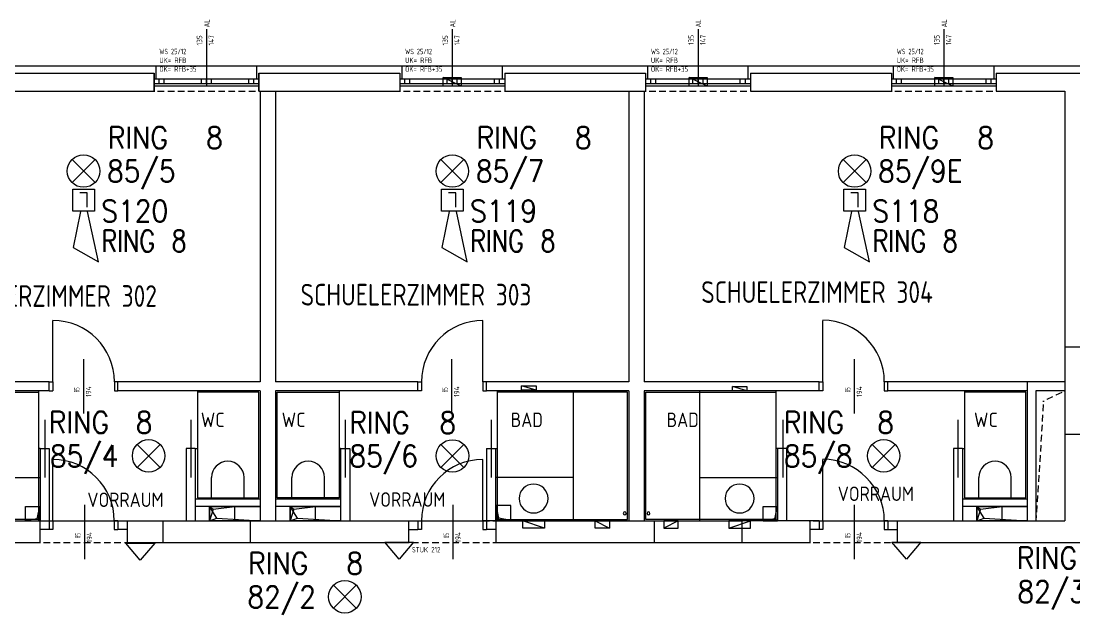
# Model space of a CAD drawing. Extents: x -76 to 4515, y -77 to 1572.
# Drawn here: x 2311 to 3768, y 755 to 1572 of the extents above; entities that cross this region are included whole.
import ezdxf
from ezdxf.enums import TextEntityAlignment as Align

# ---------------------------------------------------------------- set-up
doc = ezdxf.new("R2010")
doc.units = 0
doc.header["$LTSCALE"] = 120
doc.linetypes.add('X1$0$ACHSE', pattern=[0.115, 0, -0.04, 0.075, 0])
doc.layers.get('0').update_dxf_attribs({"linetype": 'CONTINUOUS'})
doc.layers.add('SECO-BRAND', color=240, linetype='CONTINUOUS')
doc.layers.add('SECO-BRAND_LOOP', color=81, linetype='CONTINUOUS')
doc.styles.add('ROMANS', font='romans.shx', dxfattribs={"width": 0.9})
doc.styles.add('SMALL', font='ISO.SHX', dxfattribs={"height": 12.5})

# ---------------------------------------------------------------- blocks, each defined once
blk = doc.blocks.new('SecoS-indikator o mg')
blk.add_lwpolyline([(0.2, 0), (-0.2, 0), (0, 0.234)], close=True)
at = {"color": 81, "style": 'ROMANS', "width": 0.9, "flags": 1}
blk.add_attdef('MELDERNUMMER', (0.219, 0.425), '', height=0.3, dxfattribs=at)
at = {"style": 'ROMANS', "width": 0.9, "flags": 1}
for tag, p in [('PRODUKT_1', (-0.267, -0.029)), ('PRODUKT_2', (-0.267, -0.479)), ('TECHNIK', (-0.267, -0.931)), ('SECOPOS', (-0.267, -1.393))]:
    blk.add_attdef(tag, text='', height=0.3, dxfattribs=at).set_placement(p, align=Align.RIGHT)
at = {"color": 81, "style": 'ROMANS', "width": 0.9}
for tag, p in [('LINE_1', (0.219, -0.023)), ('LINE_2', (0.219, -0.475)), ('ZUSATZTEXT', (0.219, -0.92))]:
    blk.add_attdef(tag, p, '', height=0.3, dxfattribs=at)
at = {"layer": 'SECO-BRAND_LOOP', "color": 7, "style": 'ROMANS', "width": 0.8}
for tag, p, flags in [('RING', (0.219, 0.874), 9), ('RINGNUMMER', (1.183, 0.874), 1)]:
    blk.add_attdef(tag, p, '', height=0.3, dxfattribs=dict(at, flags=flags))
blk = doc.blocks.new('SecoS-opt')
for p, q in [((0.159, 0.159), (-0.159, -0.159)), ((-0.159, 0.159), (0.159, -0.159))]:
    blk.add_line(p, q)
blk.add_circle((0, 0), 0.225)
at = {"style": 'ROMANS', "width": 0.9, "flags": 1}
for tag, p in [('PRODUKT_1', (-0.344, -0.147)), ('PRODUKT_2', (-0.344, -0.597)), ('TECHNIK', (-0.344, -1.049)), ('SECOPOS', (-0.344, -1.511))]:
    blk.add_attdef(tag, text='', height=0.3, dxfattribs=at).set_placement(p, align=Align.RIGHT)
at = {"color": 81, "style": 'ROMANS', "width": 0.9}
for tag, p in [('MELDERNUMMER', (0.33, -0.131)), ('LINE_1', (0.33, -0.989)), ('LINE_2', (0.33, -1.441)), ('ZUSATZTEXT', (0.33, -1.886))]:
    blk.add_attdef(tag, p, '', height=0.3, dxfattribs=at)
at = {"layer": 'SECO-BRAND_LOOP', "color": 7, "style": 'ROMANS', "width": 0.8, "flags": 8}
blk.add_attdef('RING', (0.33, -0.579), '', height=0.3, dxfattribs=at)
at = {"layer": 'SECO-BRAND_LOOP', "color": 7, "style": 'ROMANS', "width": 0.8}
blk.add_attdef('RINGNUMMER', (1.294, -0.579), '', height=0.3, dxfattribs=at)
blk = doc.blocks.new('SecoS-sirene loop')
blk.add_lwpolyline([(0.044, 0.307), (0.144, 0.807), (-0.206, 1.007), (-0.056, 0.307)])
blk.add_lwpolyline([(0.15, 0), (-0.15, 0), (-0.15, 0.306), (0.15, 0.306)], close=True)
at = {"color": 82, "style": 'ROMANS'}
blk.add_text('L', height=0.2, dxfattribs=at).set_placement((-0.085, 0.051))
at = {"style": 'ROMANS', "width": 0.9, "flags": 1}
for tag, p in [('PRODUKT_1', (-0.344, 0.022)), ('PRODUKT_2', (-0.344, -0.428)), ('TECHNIK', (-0.344, -0.88)), ('SECOPOS', (-0.344, -1.342))]:
    blk.add_attdef(tag, text='', height=0.3, dxfattribs=at).set_placement(p, align=Align.RIGHT)
at = {"color": 81, "style": 'ROMANS', "width": 0.9}
for tag, p in [('MELDERNUMMER', (0.33, 0.038)), ('LINE_1', (0.33, -0.41)), ('LINE_2', (0.33, -0.861)), ('ZUSATZTEXT', (0.33, -1.307))]:
    blk.add_attdef(tag, p, '', height=0.3, dxfattribs=at)
at = {"layer": 'SECO-BRAND_LOOP', "color": 7, "style": 'ROMANS', "width": 0.8, "flags": 8}
blk.add_attdef('RING', (0.33, 0.487), '', height=0.3, dxfattribs=at)
at = {"layer": 'SECO-BRAND_LOOP', "color": 7, "style": 'ROMANS', "width": 0.8}
blk.add_attdef('RINGNUMMER', (1.294, 0.487), '', height=0.3, dxfattribs=at)

msp = doc.modelspace()

# ---------------------------------------------------------------- linework, layer by layer
at = {"color": 252, "linetype": 'Continuous'}
for p, q in [((2567.5, 1560.8), (2567.5, 1482)), ((2907.5, 1560.8), (2907.5, 1482)), ((3247.5, 1560.8), (3247.5, 1482)), ((3587.5, 1560.8), (3587.5, 1482)), ((947.5, 1510), (4465, 1510)), ((2498, 1492), (2498, 1510)), ((2637, 1492), (2637, 1510)), ((2838, 1492), (2838, 1510)), ((2977, 1492), (2977, 1510)), ((3178, 1492), (3178, 1510)), ((3317, 1492), (3317, 1510)), ((3518, 1492), (3518, 1510)), ((3657, 1492), (3657, 1510)), ((2300, 1500), (2495, 1500)), ((2495, 1475), (2495, 1500)), ((2495, 1500), (2495, 1475)), ((2495, 1492), (2640, 1492)), ((2502, 1485), (2502, 1492)), ((2509, 1485), (2509, 1492)), ((2560.5, 1485), (2560.5, 1492)), ((2567.5, 1485), (2567.5, 1492)), ((2574.5, 1485), (2574.5, 1492)), ((2626, 1485), (2626, 1492)), ((2633, 1485), (2633, 1492)), ((2640, 1500), (2835, 1500)), ((2640, 1500), (2640, 1475)), ((2640, 1475), (2640, 1500)), ((2835, 1500), (2835, 1475)), ((2835, 1492), (2980, 1492)), ((2842, 1485), (2842, 1492)), ((2849, 1485), (2849, 1492)), ((2895, 1494), (2920, 1494)), ((2920, 1482), (2895, 1494)), ((2895, 1482), (2895, 1494)), ((2895, 1494), (2920, 1494)), ((2900.5, 1485), (2900.5, 1492)), ((2907.5, 1485), (2907.5, 1492)), ((2914.5, 1485), (2914.5, 1492)), ((2920, 1494), (2920, 1482)), ((2920, 1494), (2920, 1482)), ((2966, 1485), (2966, 1492)), ((2973, 1485), (2973, 1492)), ((2980, 1500), (3175, 1500)), ((2980, 1500), (2980, 1475)), ((3175, 1500), (3175, 1475)), ((3175, 1492), (3320, 1492)), ((3182, 1485), (3182, 1492)), ((3189, 1485), (3189, 1492)), ((3235, 1494), (3260, 1494)), ((3260, 1482), (3235, 1494)), ((3235, 1482), (3235, 1494)), ((3235, 1494), (3260, 1494)), ((3240.5, 1485), (3240.5, 1492)), ((3247.5, 1485), (3247.5, 1492)), ((3254.5, 1485), (3254.5, 1492)), ((3260, 1494), (3260, 1482)), ((3260, 1494), (3260, 1482)), ((3306, 1485), (3306, 1492)), ((3313, 1485), (3313, 1492)), ((3320, 1500), (3515, 1500)), ((3320, 1500), (3320, 1475)), ((3515, 1500), (3515, 1475)), ((3515, 1492), (3660, 1492)), ((3522, 1485), (3522, 1492)), ((3529, 1485), (3529, 1492)), ((3575, 1494), (3600, 1494)), ((3600, 1482), (3575, 1494)), ((3575, 1482), (3575, 1494)), ((3575, 1494), (3600, 1494)), ((3580.5, 1485), (3580.5, 1492)), ((3587.5, 1485), (3587.5, 1492)), ((3594.5, 1485), (3594.5, 1492)), ((3600, 1494), (3600, 1482)), ((3600, 1494), (3600, 1482)), ((3646, 1485), (3646, 1492)), ((3653, 1485), (3653, 1492)), ((3660, 1500), (3855, 1500)), ((3660, 1500), (3660, 1475)), ((2300, 1475), (2495, 1475)), ((2640, 1485), (2495, 1485)), ((2640, 1482), (2495, 1482)), ((2640, 1475), (2835, 1475)), ((2641.7, 1475), (2641.7, 1072.5)), ((2663.2, 1475), (2663.2, 1072.5)), ((2980, 1485), (2835, 1485)), ((2980, 1482), (2835, 1482)), ((2920, 1482), (2895, 1482)), ((2980, 1475), (3175, 1475)), ((3151.8, 1475), (3151.8, 1072.5)), ((3173.2, 1475), (3173.2, 1072.5)), ((3320, 1485), (3175, 1485)), ((3320, 1482), (3175, 1482)), ((3260, 1482), (3235, 1482)), ((3320, 1475), (3515, 1475)), ((3660, 1485), (3515, 1485)), ((3660, 1482), (3515, 1482)), ((3600, 1482), (3575, 1482)), ((3660, 1475), (3755, 1475)), ((3755, 1475), (3755, 1121)), ((2355.1, 1072.5), (2355.1, 1157.5)), ((2950, 1072.5), (2950, 1157.5)), ((3420, 1072.5), (3420, 1157.5)), ((3755, 1121), (3780, 1121)), ((3755, 1121), (3755, 1000)), ((2397.7, 1028.5), (2397.7, 1104)), ((2907.1, 1028.5), (2907.1, 1104)), ((3464.1, 1028.5), (3464.1, 1104)), ((2350, 1072.5), (2153.2, 1072.5)), ((2350, 1060), (2350, 1072.5)), ((2350.1, 1072.5), (2355.1, 1072.5)), ((2355.1, 1072.5), (2355.1, 1060)), ((2440.1, 1072.5), (2440.1, 1060)), ((2445.1, 1072.5), (2440.1, 1072.5)), ((2641.7, 1072.5), (2445.1, 1072.5)), ((2445.1, 1060), (2445.1, 1072.5)), ((2859.9, 1072.5), (2663.2, 1072.5)), ((2859.9, 1060), (2859.9, 1072.5)), ((2860, 1072.5), (2865, 1072.5)), ((2865, 1072.5), (2865, 1060)), ((2950, 1072.5), (2950, 1060)), ((2955, 1072.5), (2950, 1072.5)), ((3151.8, 1072.5), (2955, 1072.5)), ((2955, 1060), (2955, 1072.5)), ((3003.5, 1067.1), (3023.5, 1067.1)), ((3023.5, 1061.1), (3003.5, 1067.1)), ((3003.5, 1067.1), (3023.5, 1067.1)), ((3003.5, 1061.1), (3003.5, 1067.1)), ((3023.5, 1067.1), (3023.5, 1061.1)), ((3023.5, 1067.1), (3023.5, 1061.1)), ((3415, 1072.5), (3173.2, 1072.5)), ((3315.1, 1060), (3295.1, 1066)), ((3295.1, 1060), (3295.1, 1066)), ((3295.1, 1066), (3315.1, 1066)), ((3295.1, 1066), (3315.1, 1066)), ((3315.1, 1066), (3315.1, 1060)), ((3315.1, 1066), (3315.1, 1060)), ((3415, 1060), (3415, 1072.5)), ((3415, 1072.5), (3420, 1072.5)), ((3420, 1072.5), (3420, 1060)), ((3505, 1072.5), (3505, 1060)), ((3510, 1072.5), (3505, 1072.5)), ((3755, 1072.5), (3510, 1072.5)), ((3510, 1060), (3510, 1072.5)), ((3703, 1072.5), (3703, 880)), ((3755, 1072.5), (3703, 1072.5)), ((2350, 1060), (2153.2, 1060)), ((2155.2, 1058), (2335, 1058)), ((2335, 1060), (2335, 882)), ((2350, 1060), (2355.1, 1060)), ((2440.1, 1060), (2445.1, 1060)), ((2641.7, 1060), (2445.1, 1060)), ((2554.9, 1060), (2554.9, 912)), ((2639.8, 1058), (2554.9, 1058)), ((2639.8, 912), (2639.8, 1058)), ((2641.7, 1060), (2641.7, 880)), ((2859.9, 1060), (2663.2, 1060)), ((2663.2, 1060), (2663.2, 880)), ((2665.2, 912), (2665.2, 1058)), ((2665.2, 1058), (2751.1, 1058)), ((2751.1, 1060), (2751.1, 912)), ((2865, 1060), (2859.6, 1060)), ((2950, 1060), (2955, 1060)), ((3151.8, 1060), (2955, 1060)), ((2969.5, 1060), (2969.5, 882)), ((3149.8, 1058), (2969.5, 1058)), ((3023.5, 1061.1), (3003.5, 1061.1)), ((3075, 880), (3075, 1060)), ((3149.8, 882), (3149.8, 1058)), ((3151.8, 1060), (3151.8, 880)), ((3415, 1060), (3173.2, 1060)), ((3173.2, 1060), (3173.2, 880)), ((3175.2, 1058), (3355, 1058)), ((3175.2, 882), (3175.2, 1058)), ((3250, 880), (3250, 1060)), ((3315.1, 1060), (3295.1, 1060)), ((3355, 1060), (3355, 882)), ((3420, 1060), (3415, 1060)), ((3505, 1060), (3510, 1060)), ((3703, 1060), (3510, 1060)), ((3616.2, 1060), (3616.2, 912)), ((3701, 1058), (3616.2, 1058)), ((3701, 912), (3701, 1058)), ((3715, 1060), (3715, 880)), ((3755, 1060), (3715, 1060)), ((2343.8, 1020), (2343.8, 940)), ((2545.7, 1020), (2545.7, 940)), ((2759.3, 1020), (2759.3, 940)), ((2961.2, 1020), (2961.2, 940)), ((3364.9, 1020), (3364.9, 940)), ((3606.9, 1020), (3606.9, 940)), ((3755, 1000), (3755, 880)), ((3755, 1000), (3780, 1000)), ((2337.5, 980), (2335, 980)), ((2337.5, 980), (2337.5, 880)), ((2337.5, 980), (2350, 980)), ((2350, 980), (2350, 880)), ((2539.4, 980), (2539.4, 880)), ((2551.9, 980), (2539.4, 980)), ((2551.9, 980), (2551.9, 880)), ((2551.9, 980), (2554.9, 980)), ((2753.1, 980), (2751.1, 980)), ((2753.1, 980), (2753.1, 880)), ((2753.1, 980), (2765.6, 980)), ((2765.6, 980), (2765.6, 880)), ((2955, 980), (2955, 880)), ((2955, 980), (2967.5, 980)), ((2967.5, 980), (2967.5, 880)), ((2967.5, 980), (2969.5, 980)), ((3357.5, 980), (3355, 980)), ((3357.5, 980), (3357.5, 880)), ((3370, 980), (3357.5, 980)), ((3370, 980), (3370, 880)), ((3600.7, 980), (3600.7, 880)), ((3613.2, 980), (3600.7, 980)), ((3613.2, 980), (3613.2, 880)), ((3613.2, 980), (3616.2, 980)), ((2355, 880), (2355, 965)), ((2949.9, 880), (2949.9, 965)), ((3420, 880), (3420, 965)), ((2230, 940), (2337.5, 940)), ((2574.5, 910), (2574.5, 940)), ((2619.5, 910), (2619.5, 940)), ((2685.8, 910), (2685.8, 940)), ((2730.8, 910), (2730.8, 940)), ((3075, 940), (2967.5, 940)), ((3250, 940), (3357.5, 940)), ((3635.8, 910), (3635.8, 940)), ((3680.8, 910), (3680.8, 940)), ((2641.7, 910), (2552.9, 910)), ((2554.9, 912), (2639.8, 912)), ((2753.1, 910), (2664.2, 910)), ((2751.1, 912), (2665.2, 912)), ((3703, 910), (3614.2, 910)), ((3616.2, 912), (3701, 912)), ((2317, 900), (2337, 900)), ((2317, 880), (2317, 900)), ((2333.4, 882.9), (2337, 900)), ((2337, 900), (2337, 880)), ((2337, 900), (2337, 880)), ((2399.1, 826.8), (2399.1, 902.3)), ((2399.1, 826.8), (2399.1, 902.3)), ((2641.7, 900), (2552.3, 900)), ((2582, 883.6), (2571.7, 900)), ((2571.7, 900), (2571.7, 880)), ((2571.7, 900), (2641.7, 900)), ((2571.7, 880), (2571.7, 900)), ((2606.7, 900), (2571.7, 900)), ((2606.7, 900), (2571.7, 900)), ((2571.7, 900), (2576.9, 896.4)), ((2571.7, 900), (2576.9, 896.4)), ((2576.9, 896.4), (2571.7, 880)), ((2576.9, 896.4), (2606.7, 900)), ((2606.7, 880), (2606.7, 900)), ((2641.7, 900), (2641.7, 880)), ((2753.1, 900), (2663.6, 900)), ((2683.1, 880), (2683.1, 900)), ((2693.3, 883.6), (2683.1, 900)), ((2683.1, 900), (2683.1, 880)), ((2683.1, 900), (2753.1, 900)), ((2718.1, 900), (2683.1, 900)), ((2718.1, 900), (2683.1, 900)), ((2683.1, 900), (2688.2, 896.4)), ((2683.1, 900), (2688.2, 896.4)), ((2688.2, 896.4), (2683.1, 880)), ((2688.2, 896.4), (2718.1, 900)), ((2718.1, 880), (2718.1, 900)), ((2753.1, 900), (2753.1, 880)), ((2908.9, 826.8), (2908.9, 902.3)), ((2968.3, 901.1), (2968.3, 881.1)), ((2968.3, 901.1), (2968.3, 881.1)), ((2971.9, 884), (2968.3, 901.1)), ((2988.3, 901.1), (2968.3, 901.1)), ((2988.3, 881.1), (2988.3, 901.1)), ((3337.5, 880), (3337.5, 900)), ((3337.5, 900), (3357.5, 900)), ((3353.9, 882.9), (3357.5, 900)), ((3357.5, 900), (3357.5, 880)), ((3357.5, 900), (3357.5, 880)), ((3464.1, 826.8), (3464.1, 902.3)), ((3703, 900), (3613.5, 900)), ((3633, 900), (3703, 900)), ((3633, 880), (3633, 900)), ((3643.2, 883.6), (3633, 900)), ((3633, 900), (3633, 880)), ((3668, 900), (3633, 900)), ((3668, 900), (3633, 900)), ((3633, 900), (3638.1, 896.4)), ((3633, 900), (3638.1, 896.4)), ((3638.1, 896.4), (3633, 880)), ((3638.1, 896.4), (3668, 900)), ((3668, 880), (3668, 900)), ((3703, 900), (3703, 880)), ((2335, 882), (2155.2, 882)), ((2287.9, 880), (2337, 880)), ((2333.4, 882.9), (2317, 880)), ((2317, 880), (2337, 880)), ((2337, 880), (2333.4, 882.9)), ((2337, 880), (2333.4, 882.9)), ((2337, 880), (2337, 850)), ((2337, 880), (2350, 880)), ((2350, 880), (2355, 880)), ((2350, 880), (2350, 868)), ((2355, 880), (2440, 880)), ((2355, 880), (2355, 868)), ((2440, 880), (2440, 868)), ((2445, 880), (2440, 880)), ((2445, 880), (2458, 880)), ((2445, 880), (2445, 868)), ((2458, 880), (2506.9, 880)), ((2458, 880), (2458, 850)), ((2506.9, 880), (2627.9, 880)), ((2506.9, 880), (2506.9, 850)), ((2571.7, 880), (2582, 883.6)), ((2571.7, 880), (2582, 883.6)), ((2641.7, 880), (2571.7, 880)), ((2641.7, 880), (2571.7, 880)), ((2571.7, 880), (2606.7, 880)), ((2582, 883.6), (2641.7, 880)), ((2627.9, 880), (2846.9, 880)), ((2627.9, 880), (2627.9, 850)), ((2683.1, 880), (2693.3, 883.6)), ((2683.1, 880), (2693.3, 883.6)), ((2753.1, 880), (2683.1, 880)), ((2753.1, 880), (2683.1, 880)), ((2683.1, 880), (2718.1, 880)), ((2693.3, 883.6), (2753.1, 880)), ((2846.9, 880), (2846.9, 850)), ((2846.9, 880), (2859.9, 880)), ((2859.9, 880), (2859.9, 868)), ((2859.9, 880), (2864.9, 880)), ((2864.9, 880), (2949.9, 880)), ((2864.9, 880), (2864.9, 868)), ((2949.9, 880), (2949.9, 868)), ((2954.9, 880), (2949.9, 880)), ((2967.9, 880), (2954.9, 880)), ((2954.9, 880), (2954.9, 868)), ((2967.9, 880), (3186.9, 880)), ((2967.9, 880), (2967.9, 850)), ((2968.3, 881.1), (2971.9, 884)), ((2968.3, 881.1), (2971.9, 884)), ((2988.3, 881.1), (2968.3, 881.1)), ((2969.5, 882), (3149.8, 882)), ((2971.9, 884), (2988.3, 881.1)), ((3005, 880), (3035, 880)), ((3035, 870), (3005, 880)), ((3005, 880), (3035, 880)), ((3005, 870), (3005, 880)), ((3035, 880), (3035, 870)), ((3035, 880), (3035, 870)), ((3105, 880), (3125, 870)), ((3105, 880), (3125, 880)), ((3105, 870), (3105, 880)), ((3105, 870), (3105, 880)), ((3125, 880), (3125, 870)), ((3355, 882), (3175.2, 882)), ((3186.9, 880), (3307.9, 880)), ((3186.9, 880), (3186.9, 850)), ((3220, 880), (3200, 870)), ((3200, 880), (3200, 870)), ((3220, 880), (3200, 880)), ((3220, 870), (3220, 880)), ((3220, 870), (3220, 880)), ((3290, 880), (3290, 870)), ((3290, 880), (3290, 870)), ((3320, 880), (3290, 880)), ((3290, 870), (3320, 880)), ((3320, 880), (3290, 880)), ((3402, 880), (3307.9, 880)), ((3307.9, 880), (3307.9, 850)), ((3320, 870), (3320, 880)), ((3353.9, 882.9), (3337.5, 880)), ((3337.5, 880), (3357.5, 880)), ((3357.5, 880), (3353.9, 882.9)), ((3357.5, 880), (3353.9, 882.9)), ((3415, 880), (3402, 880)), ((3402, 880), (3402, 850)), ((3415, 880), (3420, 880)), ((3415, 880), (3415, 868)), ((3420, 880), (3505, 880)), ((3420, 880), (3420, 868)), ((3510, 880), (3505, 880)), ((3505, 880), (3505, 868)), ((3510, 880), (3523, 880)), ((3510, 880), (3510, 868)), ((3523, 880), (3755, 880)), ((3523, 880), (3523, 850)), ((3633, 880), (3643.2, 883.6)), ((3633, 880), (3643.2, 883.6)), ((3703, 880), (3633, 880)), ((3703, 880), (3633, 880)), ((3633, 880), (3668, 880)), ((3643.2, 883.6), (3703, 880)), ((2350, 868), (2337, 868)), ((2355, 868), (2350, 868)), ((2440, 868), (2445, 868)), ((2458, 868), (2445, 868)), ((2846.9, 868), (2859.9, 868)), ((2864.9, 868), (2859.9, 868)), ((2949.9, 868), (2954.9, 868)), ((2967.9, 868), (2954.9, 868)), ((3035, 870), (3005, 870)), ((3125, 870), (3105, 870)), ((3125, 870), (3105, 870)), ((3200, 870), (3220, 870)), ((3200, 870), (3220, 870)), ((3290, 870), (3320, 870)), ((3415, 868), (3402, 868)), ((3420, 868), (3415, 868)), ((3505, 868), (3510, 868)), ((3510, 868), (3523, 868)), ((2287.9, 850), (2337, 850)), ((2458, 850), (2506.9, 850)), ((2506.9, 850), (2627.9, 850)), ((2627.9, 850), (2846.9, 850)), ((2967.9, 850), (3186.9, 850)), ((3186.9, 850), (3307.9, 850)), ((3307.9, 850), (3402, 850)), ((3523, 850), (3805, 850))]:
    msp.add_line(p, q, dxfattribs=at)
at = {"color": 252, "linetype": 'X1$0$ACHSE'}
for p, q in [((2495, 1475), (2640, 1475)), ((2835, 1475), (2980, 1475)), ((3175, 1475), (3320, 1475)), ((3515, 1475), (3660, 1475)), ((3755, 1060), (3725.4, 1045.8)), ((3725.4, 1045.8), (3715, 880)), ((2337, 880), (2458, 880)), ((2846.9, 880), (2967.9, 880)), ((3402, 880), (3523, 880)), ((2337, 850), (2458, 850)), ((2846.9, 850), (2967.9, 850)), ((3402, 850), (3523, 850))]:
    msp.add_line(p, q, dxfattribs=at)
at = {"color": 252, "linetype": 'Continuous'}
for centre, radius, start, end in [((2355.1, 1072.5), 85, 0, 90), ((2950, 1072.5), 85, 90, 180), ((3420, 1072.5), 85.2, 0, 90), ((2355, 880), 85, 0, 90), ((2597, 940), 22.5, 0, 180), ((2708.3, 940), 22.5, 0, 180), ((2949.9, 880), 85, 90, 180), ((3420, 880), 85.2, 0, 90), ((3658.3, 940), 22.5, 0, 180), ((3020, 910.9), 20, 0, 180), ((3305, 910.9), 20, 0, 180), ((3020, 910.9), 20, 180, 0), ((3305, 910.9), 20, 180, 0), ((3146.1, 890.4), 2, 0, 180), ((3146.1, 890.4), 2, 180, 0), ((3178.9, 890.4), 2, 0, 180), ((3178.9, 890.4), 2, 180, 0)]:
    msp.add_arc(centre, radius, start, end, dxfattribs=at)

# ---------------------------------------------------------------- block references
at = {"layer": 'SECO-BRAND'}
ref = msp.add_blockref('SecoS-opt', (2397.4, 1364.3, 280), dxfattribs=dict(at, xscale=100, yscale=100, zscale=100))
ref.add_attrib('MELDERNUMMER', '85/5', (2429.9, 1349.2, -27720), dxfattribs={"layer": '0', "color": 81, "height": 30, "style": 'ROMANS', "width": 0.9})
ref.add_attrib('RINGNUMMER', '8', (2567, 1395.6, -27720), dxfattribs={"layer": 'SECO-BRAND_LOOP', "color": 7, "height": 30, "style": 'ROMANS', "width": 0.9})
ref.add_attrib('RING', 'RING', (2431, 1395.6, -27720), dxfattribs={"layer": 'SECO-BRAND_LOOP', "color": 7, "height": 30, "style": 'ROMANS', "width": 0.9, "flags": 8})
ref = msp.add_blockref('SecoS-opt', (2907.6, 1364.3, 280), dxfattribs=dict(at, xscale=100, yscale=100, zscale=100))
ref.add_attrib('MELDERNUMMER', '85/7', (2940.1, 1349.2, -27720), dxfattribs={"layer": '0', "color": 81, "height": 30, "style": 'ROMANS', "width": 0.9})
ref.add_attrib('RINGNUMMER', '8', (3077.2, 1395.6, -27720), dxfattribs={"layer": 'SECO-BRAND_LOOP', "color": 7, "height": 30, "style": 'ROMANS', "width": 0.9})
ref.add_attrib('RING', 'RING', (2941.2, 1395.6, -27720), dxfattribs={"layer": 'SECO-BRAND_LOOP', "color": 7, "height": 30, "style": 'ROMANS', "width": 0.9, "flags": 8})
ref = msp.add_blockref('SecoS-opt', (3464.1, 1364.3, 280), dxfattribs=dict(at, xscale=100, yscale=100, zscale=100))
ref.add_attrib('MELDERNUMMER', '85/9E', (3496.6, 1349.2, -27720), dxfattribs={"layer": '0', "color": 81, "height": 30, "style": 'ROMANS', "width": 0.9})
ref.add_attrib('RINGNUMMER', '8', (3633.7, 1395.6, -27720), dxfattribs={"layer": 'SECO-BRAND_LOOP', "color": 7, "height": 30, "style": 'ROMANS', "width": 0.9})
ref.add_attrib('RING', 'RING', (3497.7, 1395.6, -27720), dxfattribs={"layer": 'SECO-BRAND_LOOP', "color": 7, "height": 30, "style": 'ROMANS', "width": 0.9, "flags": 8})
ref = msp.add_blockref('SecoS-sirene loop', (2397.4, 1339.2, 280), dxfattribs=dict(at, xscale=100, yscale=100, zscale=100, rotation=180))
ref.add_attrib('MELDERNUMMER', 'S120', (2422, 1294, 280), dxfattribs={"layer": '0', "color": 81, "height": 30, "style": 'ROMANS', "width": 0.9})
ref.add_attrib('RING', 'RING', (2422.2, 1252.4, 280), dxfattribs={"layer": 'SECO-BRAND_LOOP', "color": 7, "height": 30, "style": 'ROMANS', "width": 0.8, "flags": 8})
ref.add_attrib('RINGNUMMER', '8', (2519.3, 1252.7, 280), dxfattribs={"layer": 'SECO-BRAND_LOOP', "color": 7, "height": 30, "style": 'ROMANS', "width": 0.8})
ref = msp.add_blockref('SecoS-sirene loop', (2907.6, 1339.2, 280), dxfattribs=dict(at, xscale=100, yscale=100, zscale=100, rotation=180))
ref.add_attrib('MELDERNUMMER', 'S119', (2932.2, 1294, 280), dxfattribs={"layer": '0', "color": 81, "height": 30, "style": 'ROMANS', "width": 0.9})
ref.add_attrib('RING', 'RING', (2932.5, 1252.4, 280), dxfattribs={"layer": 'SECO-BRAND_LOOP', "color": 7, "height": 30, "style": 'ROMANS', "width": 0.8, "flags": 8})
ref.add_attrib('RINGNUMMER', '8', (3029.5, 1252.7, 280), dxfattribs={"layer": 'SECO-BRAND_LOOP', "color": 7, "height": 30, "style": 'ROMANS', "width": 0.8})
ref = msp.add_blockref('SecoS-sirene loop', (3464.1, 1339.2, 280), dxfattribs=dict(at, xscale=100, yscale=100, zscale=100, rotation=180))
ref.add_attrib('MELDERNUMMER', 'S118', (3488.7, 1294, 280), dxfattribs={"layer": '0', "color": 81, "height": 30, "style": 'ROMANS', "width": 0.9})
ref.add_attrib('RING', 'RING', (3489, 1252.4, 280), dxfattribs={"layer": 'SECO-BRAND_LOOP', "color": 7, "height": 30, "style": 'ROMANS', "width": 0.8, "flags": 8})
ref.add_attrib('RINGNUMMER', '8', (3586, 1252.7, 280), dxfattribs={"layer": 'SECO-BRAND_LOOP', "color": 7, "height": 30, "style": 'ROMANS', "width": 0.8})
ref = msp.add_blockref('SecoS-opt', (2487.5, 970, 280), dxfattribs=dict(at, xscale=100, yscale=100, zscale=100))
ref.add_attrib('MELDERNUMMER', '85/4', (2350.9, 954.9, -27720), dxfattribs={"layer": '0', "color": 81, "height": 30, "style": 'ROMANS', "width": 0.9})
ref.add_attrib('RINGNUMMER', '8', (2469.6, 1001.3, -27720), dxfattribs={"layer": 'SECO-BRAND_LOOP', "color": 7, "height": 30, "style": 'ROMANS', "width": 0.9})
ref.add_attrib('RING', 'RING', (2349.5, 1001.3, -27720), dxfattribs={"layer": 'SECO-BRAND_LOOP', "color": 7, "height": 30, "style": 'ROMANS', "width": 0.9, "flags": 8})
ref = msp.add_blockref('SecoS-opt', (2907.8, 969.9, 280), dxfattribs=dict(at, xscale=100, yscale=100, zscale=100))
ref.add_attrib('MELDERNUMMER', '85/6', (2765.2, 954.8, -27720), dxfattribs={"layer": '0', "color": 81, "height": 30, "style": 'ROMANS', "width": 0.9})
ref.add_attrib('RINGNUMMER', '8', (2889.7, 1001.1, -27720), dxfattribs={"layer": 'SECO-BRAND_LOOP', "color": 7, "height": 30, "style": 'ROMANS', "width": 0.9})
ref.add_attrib('RING', 'RING', (2765.2, 1001.1, -27720), dxfattribs={"layer": 'SECO-BRAND_LOOP', "color": 7, "height": 30, "style": 'ROMANS', "width": 0.9, "flags": 8})
ref = msp.add_blockref('SecoS-opt', (3504.3, 970, 280), dxfattribs=dict(at, xscale=100, yscale=100, zscale=100))
ref.add_attrib('MELDERNUMMER', '85/8', (3366.3, 954.9, -27720), dxfattribs={"layer": '0', "color": 81, "height": 30, "style": 'ROMANS', "width": 0.9})
ref.add_attrib('RINGNUMMER', '8', (3495.3, 1001.3, -27720), dxfattribs={"layer": 'SECO-BRAND_LOOP', "color": 7, "height": 30, "style": 'ROMANS', "width": 0.9})
ref.add_attrib('RING', 'RING', (3366.3, 1001.3, -27720), dxfattribs={"layer": 'SECO-BRAND_LOOP', "color": 7, "height": 30, "style": 'ROMANS', "width": 0.9, "flags": 8})
at = {"layer": 'SECO-BRAND', "xscale": 100, "yscale": 100, "zscale": 100, "rotation": 180}
for p in [(2475.9, 849.2, 200), (2834.1, 850.3, 200), (3535.8, 850.3, 200)]:
    msp.add_blockref('SecoS-indikator o mg', p, dxfattribs=at)
at = {"layer": 'SECO-BRAND'}
ref = msp.add_blockref('SecoS-opt', (2758.9, 774.9, 280), dxfattribs=dict(at, xscale=100, yscale=100, zscale=100))
ref.add_attrib('MELDERNUMMER', '82/2', (2624, 759.8, -27720), dxfattribs={"layer": '0', "color": 81, "height": 30, "style": 'ROMANS', "width": 0.9})
ref.add_attrib('RINGNUMMER', '8', (2761.1, 806.1, -27720), dxfattribs={"layer": 'SECO-BRAND_LOOP', "color": 7, "height": 30, "style": 'ROMANS', "width": 0.9})
ref.add_attrib('RING', 'RING', (2625.1, 806.1, -27720), dxfattribs={"layer": 'SECO-BRAND_LOOP', "color": 7, "height": 30, "style": 'ROMANS', "width": 0.9, "flags": 8})
ref = msp.add_blockref('SecoS-opt', (3867.2, 782.2, 280), dxfattribs=dict(at, xscale=100, yscale=100, zscale=100))
ref.add_attrib('MELDERNUMMER', '82/3E', (3689.3, 767.1, -27720), dxfattribs={"layer": '0', "color": 81, "height": 30, "style": 'ROMANS', "width": 0.9})
ref.add_attrib('RINGNUMMER', '8', (3809.4, 813.4, -27720), dxfattribs={"layer": 'SECO-BRAND_LOOP', "color": 7, "height": 30, "style": 'ROMANS', "width": 0.9})
ref.add_attrib('RING', 'RING', (3688.6, 813.4, -27720), dxfattribs={"layer": 'SECO-BRAND_LOOP', "color": 7, "height": 30, "style": 'ROMANS', "width": 0.9, "flags": 8})

# ---------------------------------------------------------------- texts
at = {"color": 252, "style": 'SMALL'}
for s, width, p in [('AL', 0.842857, (2564.3, 1563.2)), ('AL', 0.842857, (2904.3, 1563.2)), ('AL', 0.842857, (3244.3, 1563.2)), ('AL', 0.842857, (3584.3, 1563.2)), ('135', 0.867857, (2554.1, 1538.3)), ('147', 0.867857, (2570.4, 1538.3)), ('135', 0.867857, (2894.1, 1538.3)), ('147', 0.867857, (2910.4, 1538.3)), ('135', 0.867857, (3234.1, 1538.8)), ('147', 0.867857, (3250.4, 1538.8)), ('135', 0.867857, (3574.1, 1538.8)), ('147', 0.867857, (3590.4, 1538.8)), ('  85', 0.571429, (2384.3, 1051.7)), ('194', 0.867857, (2400.6, 1051.7)), ('  85', 0.571429, (2893.7, 1051.7)), ('194', 0.867857, (2909.9, 1051.7)), ('  85', 0.571429, (3450.7, 1051.7)), ('194', 0.867857, (3466.9, 1051.7)), ('  85', 0.571429, (2385.7, 850)), ('  85', 0.571429, (2385.7, 850)), ('194', 0.867857, (2401.9, 850)), ('194', 0.867857, (2401.9, 850)), ('  85', 0.571429, (2895.5, 850)), ('194', 0.867857, (2911.8, 850)), ('  85', 0.571429, (3450.7, 850)), ('194', 0.867857, (3466.9, 850))]:
    msp.add_text(s, height=7.5, rotation=90, dxfattribs=dict(at, width=width)).set_placement(p, align=Align.TOP_LEFT)
for s, height, width, p in [('WS 25/12', 7.5, 0.764286, (2502.3, 1533.6)), ('WS 25/12', 7.5, 0.764286, (2842.3, 1533.6)), ('WS 25/12', 7.5, 0.764286, (3182.3, 1533.6)), ('WS 25/12', 7.5, 0.764286, (3522.3, 1533.6)), ('UK= RFB', 7.5, 0.832653, (2502.3, 1521.4)), ('UK= RFB', 7.5, 0.832653, (2842.3, 1521.4)), ('UK= RFB', 7.5, 0.832653, (3182.3, 1521.4)), ('UK= RFB', 7.5, 0.832653, (3522.3, 1521.4)), ('OK= RFB+35', 7.5, 0.822857, (2502.3, 1509.2)), ('OK= RFB+35', 7.5, 0.822857, (2842.3, 1509.2)), ('OK= RFB+35', 7.5, 0.822857, (3182.3, 1509.2)), ('OK= RFB+35', 7.5, 0.822857, (3522.3, 1509.2)), ('SCHUELERZIMMER 304', 30, 0.874286, (3251.9, 1211.7)), ('SCHUELERZIMMER 302', 30, 0.874286, (2180.1, 1206.3)), ('SCHUELERZIMMER 303', 30, 0.874286, (2697.7, 1208.1)), ('BAD', 20, 0.942857, (2988.5, 1029.9)), ('BAD', 20, 0.942857, (3204.2, 1029.9)), ('VORRAUM', 20, 0.954545, (2402.7, 919.2)), ('VORRAUM', 20, 0.954545, (2792.5, 919.5)), ('VORRAUM', 20, 0.954545, (3440.7, 927.5)), ('STUK 212', 7.5, 0.823603, (2851.6, 843.8))]:
    msp.add_text(s, height=height, dxfattribs=dict(at, width=width)).set_placement(p, align=Align.TOP_LEFT)
for p in [(2559.6, 1029.9), (2671.5, 1029.9), (3629.2, 1029.9)]:
    msp.add_text('WC', height=20, dxfattribs=at).set_placement(p, align=Align.TOP_LEFT)

doc.saveas('drawing.dxf')
